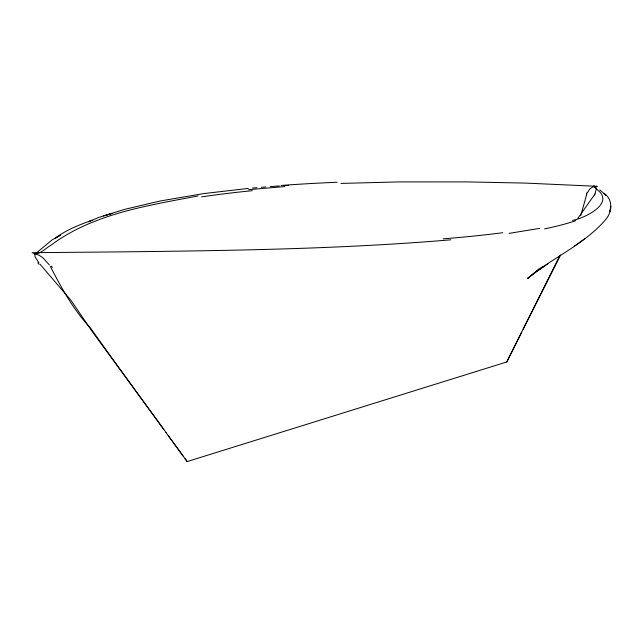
<?xml version="1.0" encoding="UTF-8"?>
<svg xmlns="http://www.w3.org/2000/svg" width="643" height="643" viewBox="0 0 643 643"><rect width="100%" height="100%" fill="white"/><g stroke="black" fill="none" stroke-linecap="round" stroke-linejoin="round"><path stroke-width="0.96" d="M38.853 262.73L35.003 256.734L34.867 254.258M580.75 215.67L586.874 193.76M559.86 255.584L506.764 361.961L187.145 461.586L168.144 435.472M587.3 192.796L589.816 188.986L592.565 187.065A0.924 0.747 -33.3 0 1 592.806 186.912L597.243 186.309L525.13 183.078L467.204 181.913L399.6 181.905L340.951 183.416M506.764 361.961L521.722 332.222M523.105 329.272L560.64 254.949M594.92 193.937L596.431 188.712M577.856 218.315L594.381 194.885M34.891 254.226L36.024 253.72M539.131 268.814L527.702 278.347L542.298 267.038L527.702 278.347M36.153 253.173L51.979 239.984L60.474 235.097L55.202 238.264C66.205 229.913 79.274 224.809 92.19 220.211L88.541 221.771L98.532 217.455L112.195 213.412L103.394 215.871M547.876 263.831L538.673 269.891C561.411 253.647 587.646 240.844 605.987 219.191C612.224 211.869 613.125 198.904 603.938 193.487L606.164 195.392L599.798 189.878M584.961 238.617L574.657 245.988M536.511 271.539L545.16 265.583M572.543 220.38C583.113 218.692 615.681 203.823 597.307 189.725C596.6 189.042 592.653 185.931 593.77 185.883C594.968 186.253 596.141 187.137 596.382 188.423M105.999 215.14L124.742 209.345L160.131 200.994L203.887 193.567L248.23 188.439M539.598 228.394L509.047 233.377M198.06 195.962C147.633 205.591 92.729 213.733 50.484 245.546C45.991 248.053 41.506 252.932 36.595 253.736M248.544 189.685L284.825 186.558M252.554 188.045L256.927 187.668M450.807 239.823C340.083 249.162 228.908 250.617 117.862 251.919L32.15 252.683L39.191 255.271A1.616 1.543 14.7 0 1 39.512 255.536L42.559 257.586A1.085 1.037 -42.1 0 0 43.025 257.931L49.407 264.98M261.339 187.298L265.8 186.944M270.293 186.599L279.4 185.956M284.013 185.642L288.659 185.353M39.946 264.128L71.132 300.546L92.11 331.37L166.087 432.546M165.982 432.522L182.998 455.871M163.812 429.548C139.418 395.726 114.639 362.186 90.575 328.131C73.495 309.958 61.591 288.313 50.339 266.355M185.088 458.74L187.145 461.586M38.893 264.225A75.778 41.168 22.4 0 1 37.808 262.794M281.095 185.481A1653.876 256.308 11 0 1 337.165 182.266M201.589 196.887A1657.654 255.295 10.8 0 1 252.249 190.706M586.424 193.784A44.391 27.753 -29.2 0 1 586.842 192.812M595.113 194.001A43.025 33.87 -2.5 0 1 594.59 194.958M502.77 232.702A802.761 79.732 3.1 0 1 443.18 238.858M575.798 220.637A801.99 82.183 3.1 0 1 544.541 228.868M51.432 266.122A73.133 17.658 42.6 0 1 52.34 267.512M610.585 208.621L610.545 209.393L610.721 206.371L609.894 211.852L610.585 208.621"/></g></svg>
